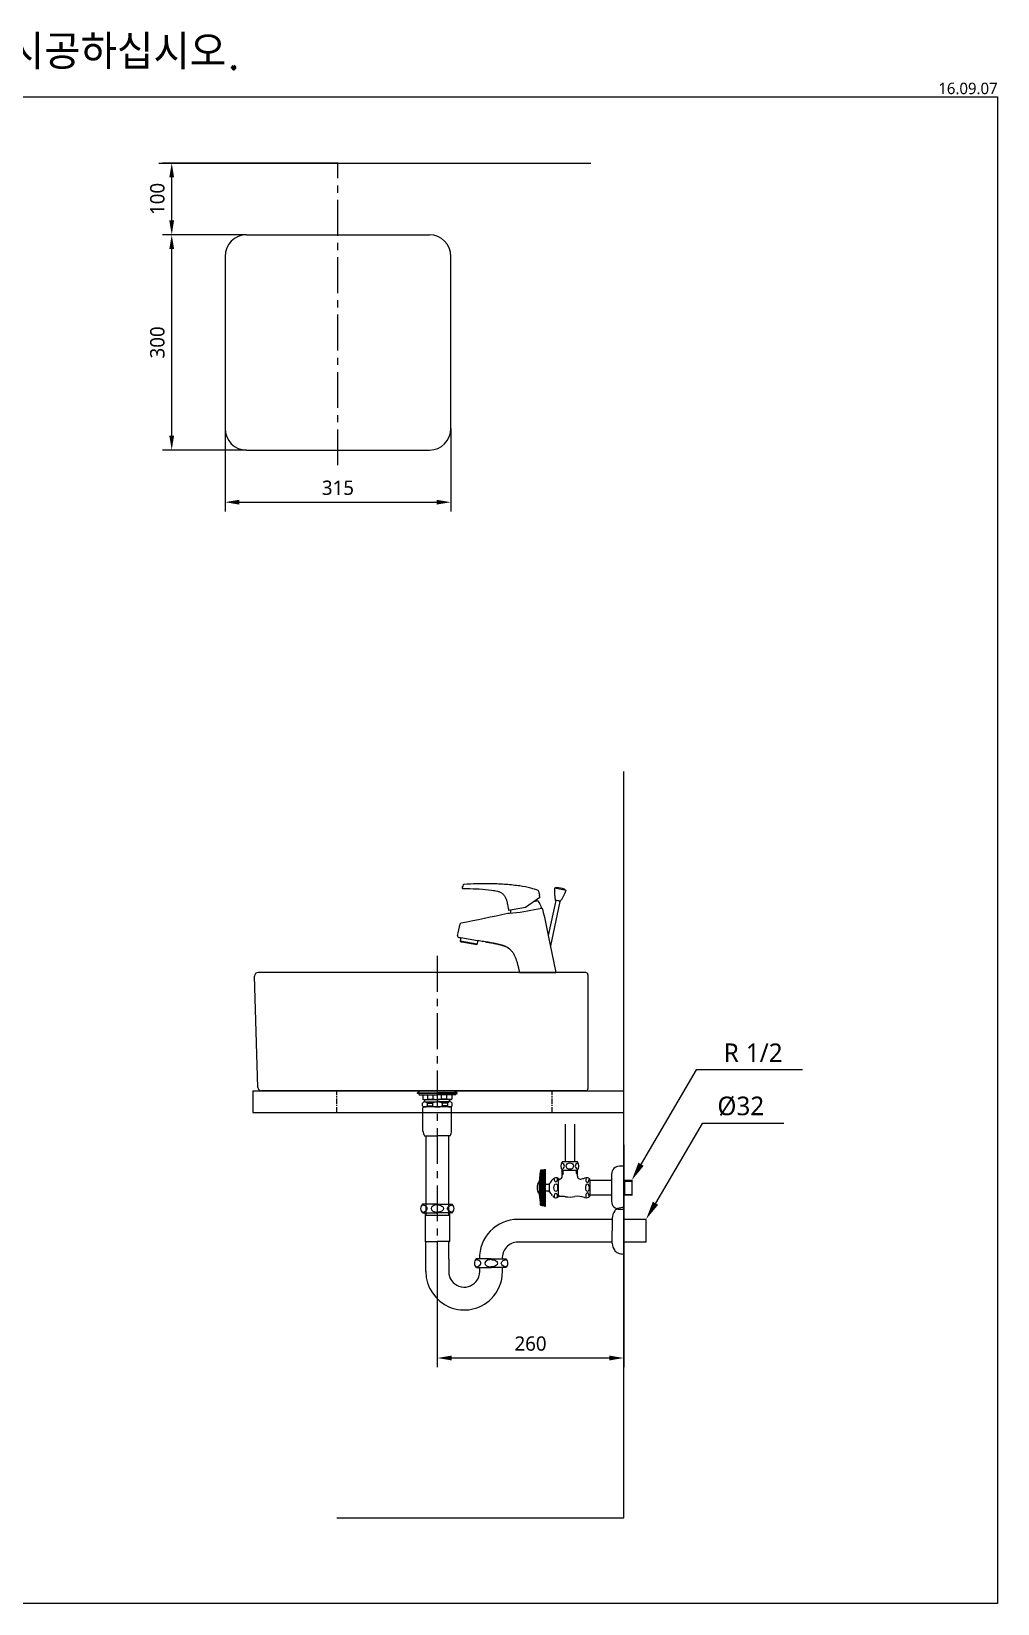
# Model space of a CAD drawing. Extents: x 0 to 3100, y 0 to 2191.
# Drawn here: x 1753 to 3100, y 0 to 2191 of the extents above; entities that cross this region are included whole.
import ezdxf

# ---------------------------------------------------------------- set-up
doc = ezdxf.new("R2010")
doc.units = 0
doc.header["$LTSCALE"] = 20
doc.header["$MEASUREMENT"] = 0
doc.linetypes.add('CENTER', pattern=[2, 1.25, -0.25, 0.25, -0.25])
doc.layers.get('0').update_dxf_attribs({"linetype": 'CONTINUOUS'})
doc.layers.get('DEFPOINTS').update_dxf_attribs({"linetype": 'CONTINUOUS'})
for name, color, linetype in [('1', 1, 'CONTINUOUS'), ('3', 3, 'CONTINUOUS'), ('4', 4, 'CONTINUOUS'), ('5', 5, 'CONTINUOUS'), ('6', 6, 'CONTINUOUS'), ('7', 7, 'CONTINUOUS'), ('CENTER', 2, 'CENTER')]:
    doc.layers.add(name, color=color, linetype=linetype)
doc.styles.add('GHS', font='romans', dxfattribs={"bigfont": 'ghs'})
doc.styles.get("Standard").update_dxf_attribs({"font": 'NanumGothic.ttf'})
doc.dimstyles.get("Standard").update_dxf_attribs({"dimtxt": 2.5, "dimasz": 2, "dimexe": 2, "dimexo": 1, "dimgap": 1.5, "dimtad": 1, "dimdec": 0, "dimlfac": 10, "dimrnd": 0.5, "dimzin": 0, "dimdsep": 46, "dimtxsty": 'Standard', "dimcen": 0, "dimclrt": 2, "dimadec": 0, "dimazin": 0, "dimtfac": 1, "dimtdec": 0, "dimtmove": 0, "dimatfit": 3, "dimfxl": 1, "dimtolj": 1, "dimtzin": 0, "dimarcsym": 0})

# ---------------------------------------------------------------- blocks, each defined once
blk = doc.blocks.new('*D46')
at = {"layer": '3', "color": 3, "lineweight": -2, "transparency": 16777216}
for p, q in [((2052.5, 1907.9), (1935.2, 1907.9)), ((1948.2, 1627.9), (1948.2, 1887.9)), ((2052.5, 1607.9), (1935.2, 1607.9))]:
    blk.add_line(p, q, dxfattribs=at)
at = {"layer": '3', "color": 3, "transparency": 16777216}
for points in [[(1944.8, 1887.9), (1951.5, 1887.9), (1948.2, 1907.9)], [(1944.8, 1627.9), (1951.5, 1627.9), (1948.2, 1607.9)]]:
    blk.add_solid(points, dxfattribs=at)
at = {"layer": 'DEFPOINTS', "color": 0, "transparency": 16777216}
for p in [(1948.2, 1907.9), (2052.5, 1907.9), (2052.5, 1607.9)]:
    blk.add_point(p, dxfattribs=at)
at = {"layer": '3', "color": 2, "transparency": 16777216, "insert": (1928.2, 1757.9), "char_height": 20, "attachment_point": 5, "rotation": 90}
blk.add_mtext('\\A1;300', dxfattribs=at)
blk = doc.blocks.new('*D47')
at = {"layer": '3', "color": 3, "lineweight": -2, "transparency": 16777216}
for p, q in [((2022.5, 1637.9), (2022.5, 1522.2)), ((2337.5, 1637.9), (2337.5, 1522.2)), ((2042.5, 1535.2), (2317.5, 1535.2))]:
    blk.add_line(p, q, dxfattribs=at)
at = {"layer": '3', "color": 3, "transparency": 16777216}
for points in [[(2042.5, 1538.5), (2042.5, 1531.8), (2022.5, 1535.2)], [(2317.5, 1538.5), (2317.5, 1531.8), (2337.5, 1535.2)]]:
    blk.add_solid(points, dxfattribs=at)
at = {"layer": 'DEFPOINTS', "color": 0, "transparency": 16777216}
for p in [(2022.5, 1637.9), (2337.5, 1637.9), (2337.5, 1535.2)]:
    blk.add_point(p, dxfattribs=at)
at = {"layer": '3', "color": 2, "transparency": 16777216, "insert": (2180, 1555.2), "char_height": 20, "attachment_point": 5}
blk.add_mtext('\\A1;315', dxfattribs=at)
blk = doc.blocks.new('A$C12E610A9')
at = {"color": 3}
for p, q in [((222.1, 194.4), (142, 57.5)), ((370.1, 194.4), (222.1, 194.4))]:
    blk.add_line(p, q, dxfattribs=at)
at = {"layer": '1', "color": 3}
blk.add_solid([(148.7, 60.5), (141.3, 64.9), (131.9, 40.2)], dxfattribs=at)
at = {"layer": '6'}
for p, q in [((39.4, 118.8), (39.4, 66)), ((52.1, 118.8), (52.1, 66)), ((52.1, 66), (35.2, 66)), ((56.2, 66), (52.1, 66)), ((4.8, 54), (4.8, 30)), ((5.4, 54.5), (6.2, 54.5)), ((6.2, 54.5), (6.7, 55)), ((6.2, 54.5), (6.2, 30)), ((6.7, 55), (6.7, 30)), ((6.7, 55), (9.9, 55)), ((6.7, 54.6), (10.2, 54.6)), ((6.7, 53.6), (10.2, 53.6)), ((6.7, 52.6), (10.2, 52.6)), ((6.7, 51.6), (10.2, 51.6)), ((6.7, 50.6), (10.2, 50.6)), ((6.7, 49.6), (10.2, 49.6)), ((6.7, 48.6), (10.2, 48.6)), ((6.7, 47.6), (10.2, 47.6)), ((6.7, 46.6), (10.2, 46.6)), ((6.7, 45.6), (10.2, 45.6)), ((6.7, 44.6), (10.2, 44.6)), ((10.2, 55.3), (10.2, 55.5)), ((10.2, 55.5), (11.7, 55.5)), ((10.2, 55.3), (10.2, 30)), ((11.7, 54.5), (11.7, 55.5)), ((11.7, 30), (11.7, 54.5)), ((56.2, 54), (35.2, 54)), ((35.2, 46.5), (35.2, 54)), ((36.5, 50), (35.2, 47.8)), ((36.5, 50), (35.2, 50)), ((36.5, 50), (36.5, 54)), ((55, 50), (55, 54)), ((55, 50), (56.2, 47.8)), ((56.2, 50), (55, 50)), ((56.2, 46.1), (56.2, 54)), ((103.9, 49), (103.9, 11)), ((120.9, 60), (114.9, 60)), ((120.9, 0), (120.9, 60)), ((4.8, 6), (4.8, 30)), ((6.2, 5.5), (6.2, 30)), ((6.7, 43.6), (10.2, 43.6)), ((6.7, 42.6), (10.2, 42.6)), ((6.7, 41.6), (10.2, 41.6)), ((6.7, 40.6), (10.2, 40.6)), ((6.7, 39.6), (10.2, 39.6)), ((6.7, 38.6), (10.2, 38.6)), ((6.7, 37.6), (10.2, 37.6)), ((6.7, 36.6), (10.2, 36.6)), ((6.7, 35.6), (10.2, 35.6)), ((6.7, 34.6), (10.2, 34.6)), ((6.7, 33.6), (10.2, 33.6)), ((6.7, 32.6), (10.2, 32.6)), ((6.7, 31.6), (10.2, 31.6)), ((6.7, 30.6), (10.2, 30.6)), ((6.7, 5), (6.7, 30)), ((6.7, 29.4), (10.2, 29.4)), ((6.7, 28.4), (10.2, 28.4)), ((6.7, 27.4), (10.2, 27.4)), ((6.7, 26.4), (10.2, 26.4)), ((6.7, 25.4), (10.2, 25.4)), ((6.7, 24.4), (10.2, 24.4)), ((6.7, 23.4), (10.2, 23.4)), ((6.7, 22.4), (10.2, 22.4)), ((10.2, 4.7), (10.2, 30)), ((16.8, 34.7), (11.7, 34.7)), ((11.7, 4.5), (11.7, 30)), ((16.8, 25.2), (11.7, 25.2)), ((16.8, 35.7), (16.8, 34.7)), ((16.8, 34.7), (16.8, 25.2)), ((16.8, 24.3), (16.8, 25.2)), ((21.7, 41.3), (21.2, 40.4)), ((29.8, 42), (29.8, 42.7)), ((29.8, 18), (29.8, 42)), ((30.7, 42), (29.8, 42)), ((30.7, 41.2), (29.8, 41.2)), ((30.7, 41.2), (32, 42.2)), ((30.7, 41.2), (30.7, 42)), ((73.7, 39.3), (73.7, 42)), ((103.9, 40.2), (73.7, 40.2)), ((73.7, 39.2), (73.7, 20.7)), ((131.9, 40.2), (120.9, 40.2)), ((120.9, 39.6), (120.9, 20.4)), ((122.4, 39.2), (121.4, 40.2)), ((122.4, 19.7), (122.4, 40.2)), ((122.4, 39.2), (132.9, 39.2)), ((132.9, 39.2), (131.9, 40.2)), ((132.7, 20.7), (132.7, 39.2)), ((5.4, 5.5), (6.2, 5.5)), ((6.2, 5.5), (6.7, 5)), ((6.7, 21.4), (10.2, 21.4)), ((6.7, 20.4), (10.2, 20.4)), ((6.7, 19.4), (10.2, 19.4)), ((6.7, 18.4), (10.2, 18.4)), ((6.7, 17.4), (10.2, 17.4)), ((6.7, 16.4), (10.2, 16.4)), ((6.7, 15.4), (10.2, 15.4)), ((6.7, 14.4), (10.2, 14.4)), ((6.7, 13.4), (10.2, 13.4)), ((6.7, 12.4), (10.2, 12.4)), ((6.7, 11.4), (10.2, 11.4)), ((6.7, 10.4), (10.2, 10.4)), ((6.7, 9.4), (10.2, 9.4)), ((6.7, 8.4), (10.2, 8.4)), ((6.7, 7.4), (10.2, 7.4)), ((6.7, 6.4), (10.2, 6.4)), ((6.7, 5.4), (10.2, 5.4)), ((6.7, 5), (9.9, 5)), ((10.2, 4.5), (10.2, 4.7)), ((10.2, 4.5), (11.7, 4.5)), ((21.7, 18.7), (21.2, 19.6)), ((30.7, 18.7), (29.8, 18.7)), ((33.5, 18), (29.8, 18)), ((29.8, 17.3), (29.8, 18)), ((30.7, 18.7), (32, 18)), ((30.7, 18), (30.7, 18.7)), ((73.7, 18), (73.7, 20.7)), ((103.9, 19.7), (73.7, 19.7)), ((73.7, 19.7), (73.7, 19.6)), ((73.7, 18), (73.7, 19.6)), ((131.9, 19.7), (120.9, 19.7)), ((121.4, 19.7), (122.4, 20.7)), ((122.4, 20.7), (132.9, 20.7)), ((131.9, 19.7), (132.9, 20.7)), ((114.9, 0), (120.9, 0))]:
    blk.add_line(p, q, dxfattribs=at)
for centre, radius, start, end in [((43.2, 60), 10, 143.1301, 216.8699), ((48.2, 60), 10, 323.1301, 36.8699), ((147.7, 30), 145, 170.5066, 178.0569), ((5.4, 53.8), 0.7, 90, 170.5066), ((9.9, 55.3), 0.3, 270, 0), ((26.4, 38.6), 5.36, 49.5694, 150), ((30.7, 46.5), 4.5, 270, 0), ((60.2, 46.1), 4, 180, 277.7117), ((68.8, 37), 7, 45.4871, 110.9661), ((114.9, 49), 11, 90, 180), ((14, 30), 14, 141.7859, 179.7527), ((14, 30.1), 14, 180.2473, 218.2141), ((147.7, 30), 145, 178.0569, 189.4934), ((9, 47.4), 14, 303.8098, 330), ((9, 12.6), 14, 30, 56.1902), ((57.5, 66.7), 24.8, 277.7117, 290.9661), ((5.4, 6.2), 0.7, 189.4934, 270), ((9.9, 4.7), 0.3, 0, 90), ((26.4, 21.4), 5.36, 210, 310.4306), ((33.5, -20), 38, 80.6952, 90), ((45.7, 55), 38, 260.6952, 280.7373), ((57.5, -6.7), 24.8, 69.0339, 100.7373), ((68.8, 23), 7, 249.0339, 314.5), ((114.9, 11), 11, 180, 270)]:
    blk.add_arc(centre, radius, start, end, dxfattribs=at)
for centre, major_axis, ratio, start_param, end_param in [((33, 60.2), (-5.23, 0), 0.866391, 1.800504, 4.443058), ((58.4, 60.2), (-5.23, 0), 0.866391, -1.317473, 1.357378), ((70.2, 42.5), (0, 5.22), 0.46009, 1.292018, 4.793095), ((26.1, 43.6), (0, 5.4), 0.478204, 1.649187, 4.692658), ((26.1, 16.7), (0, 5.4), 0.478204, 4.6817, 7.825213), ((70.2, 17.6), (0, 5.22), 0.46009, 4.613779, 8.15122)]:
    blk.add_ellipse(centre, major_axis=major_axis, ratio=ratio, start_param=start_param, end_param=end_param, dxfattribs=at)
for centre, major_axis, ratio in [((45.7, 60.2), (5.23, 0), 0.866391), ((26.1, 30), (0, -5.4), 0.478204), ((70.2, 30), (0, -5.22), 0.46009)]:
    blk.add_ellipse(centre, major_axis=major_axis, ratio=ratio, dxfattribs=at)
at = {"layer": '1', "color": 2, "insert": (301.4, 218.1), "char_height": 26, "attachment_point": 5}
blk.add_mtext('R{\\f??|b0|i0|c0|p49; }1/2', dxfattribs=at)
blk = doc.blocks.new('A$C60C84702')
at = {"layer": '4'}
for p, q in [((6.7, 147.4), (2.4, 147.4)), ((6.7, 147.4), (2.4, 147.4)), ((2.8, 135.4), (2.4, 135.4)), ((2.8, 135.4), (22.9, 135.4)), ((6.1, 135.4), (6.1, 95.6)), ((22.9, 147.4), (6.7, 147.4)), ((22.9, 147.4), (6.7, 147.4)), ((22.9, 147.4), (39.2, 147.4)), ((22.9, 147.4), (39.2, 147.4)), ((43.1, 135.4), (22.9, 135.4)), ((39.2, 147.4), (43.5, 147.4)), ((39.2, 147.4), (43.5, 147.4)), ((39.7, 135.4), (39.7, 95.6)), ((43.1, 135.4), (43.5, 135.4)), ((6.1, 95.6), (22.9, 95.6)), ((7.1, 53.4), (7.1, 93.9)), ((39.7, 95.6), (22.9, 95.6)), ((38.8, 70.8), (38.8, 93.9)), ((38.8, 70.8), (38.8, 53.4)), ((81.6, 71.1), (77.3, 71.1)), ((97.9, 71.1), (81.6, 71.1)), ((97.9, 71.1), (97.9, 71.1)), ((98, 71.1), (97.9, 71.1)), ((98, 71.1), (114.3, 71.1)), ((114.3, 71.1), (118.6, 71.1)), ((77.7, 59.1), (97.9, 59.1)), ((81.1, 59.1), (81.1, 58.4)), ((82.1, 53.4), (82.1, 56.8)), ((118.2, 59.1), (98, 59.1)), ((113.8, 53.4), (113.8, 59.1))]:
    blk.add_line(p, q, dxfattribs=at)
for points in [[(8.7, 141.4, 0.155217), (8.1, 143.2, 0.106747), (6.1, 145.1, 0.073043), (3.3, 146.2, 0.028511), (1.6, 146.6, 0.059523)], [(1.6, 136.2, 0.028511), (3.3, 136.5, 0.073043), (6.1, 137.6, 0.106747), (8.1, 139.5, 0.155217), (8.7, 141.4, 0.155217)], [(14.7, 143.1, 0.32729), (14.7, 139.6, 0.106373), (16.7, 137.8, 0.071219), (19.4, 136.8, 0.057537), (22.9, 136.4, 0.057537)], [(22.9, 146.4, 0.057537), (19.4, 146, 0.071219), (16.7, 144.9, 0.106373), (14.7, 143.1, 0.159483)], [(22.9, 146.4, 0.057537), (19.4, 146, 0.071219), (16.7, 144.9, 0.106373), (14.7, 143.1, 0.159483)], [(22.9, 146.4, -0.057537), (26.5, 146, -0.071219), (29.2, 144.9, -0.106373), (31.2, 143.1, -0.159483)], [(22.9, 146.4, -0.057537), (26.5, 146, -0.071219), (29.2, 144.9, -0.106373), (31.2, 143.1, -0.159483)], [(31.2, 143.1, -0.32729), (31.2, 139.6, -0.106373), (29.2, 137.8, -0.071219), (26.5, 136.8, -0.057537), (22.9, 136.4, -0.057537)], [(37.1, 141.4, -0.155217), (37.7, 143.2, -0.106747), (39.8, 145.1, -0.073043), (42.5, 146.2, -0.028511), (44.3, 146.6, -0.059523)], [(44.3, 136.2, -0.028511), (42.5, 136.5, -0.073043), (39.8, 137.6, -0.106747), (37.7, 139.5, -0.155217), (37.1, 141.4, -0.155217)], [(83.7, 65.1, 0.155217), (83.1, 66.9, 0.106747), (81, 68.8, 0.073043), (78.2, 69.9, 0.028511), (76.5, 70.3, 0.059523)], [(89.6, 66.8, 0.32729), (89.6, 63.3, 0.106373), (91.6, 61.5, 0.071219), (94.3, 60.5, 0.057537), (97.9, 60.1, 0.057537)], [(97.9, 70.1, 0.05879), (94.3, 69.7, 0.071219), (91.6, 68.6, 0.106373), (89.6, 66.8, 0.159483)], [(97.9, 70.1, -0.05879), (101.6, 69.7, -0.071219), (104.3, 68.6, -0.106373), (106.3, 66.8, -0.159483)], [(106.3, 66.8, -0.32729), (106.3, 63.3, -0.106373), (104.3, 61.5, -0.071219), (101.6, 60.5, -0.057537), (98, 60.1, -0.057537)], [(112.2, 65.1, -0.155217), (112.8, 66.9, -0.106747), (114.9, 68.8, -0.073043), (117.6, 69.9, -0.028511), (119.4, 70.3, -0.059523)], [(76.5, 59.9, 0.028511), (78.2, 60.2, 0.073043), (81, 61.3, 0.106747), (83.1, 63.2, 0.155217), (83.7, 65.1, 0.155217)], [(119.4, 59.9, -0.028511), (117.6, 60.2, -0.073043), (114.9, 61.3, -0.106747), (112.8, 63.2, -0.155217), (112.2, 65.1, -0.155217)]]:
    blk.add_lwpolyline(points, format="xyb", dxfattribs=at)
for centre, radius, start, end in [((7.7, 141.4), 8, 131.4096, 228.5904), ((38.2, 141.4), 8, 311.4096, 48.5904), ((135.2, 72.9), 53.4, 90, 181.9326), ((7.1, 95.6), 1, 180, 238.7026), ((6.1, 93.9), 0.925, 0, 58.7026), ((39.7, 93.9), 0.925, 121.2974, 180), ((38.7, 95.6), 1, 301.2974, 0), ((135.2, 72.9), 21.6, 90, 184.7747), ((82.6, 65.1), 8, 131.4096, 228.5904), ((113.3, 65.1), 8, 311.4096, 48.5904), ((60.4, 53.4), 53.4, 180, 314.9403), ((60.4, 53.4), 21.6, 180, 320.796), ((60.4, 53.4), 21.6, 320.796, 0), ((65.1, 47.8), 19.2, 28.0637, 33.4561), ((60.4, 53.4), 53.4, 314.9403, 0)]:
    blk.add_arc(centre, radius, start, end, dxfattribs=at)
blk = doc.blocks.new('A$C7012546D')
at = {"layer": '4'}
for p, q in [((0, 49.9), (0, 32.5)), ((16, 65), (16, 0)), ((47.1, 48.4), (16, 48.4)), ((47.1, 16.6), (47.1, 48.4)), ((0, 15.1), (0, 32.5)), ((47.1, 16.6), (16, 16.6))]:
    blk.add_line(p, q, dxfattribs=at)
for centre, radius, start, end in [((20, 49), 20, 146.2077, 177.4359), ((11.3, 54.1), 10, 111.1927, 142.8035), ((17.5, 35), 30, 92.866, 109.0071), ((20, 16), 20, 182.5641, 213.7923), ((11.3, 10.9), 10, 217.1965, 248.8073), ((17.5, 30), 30, 250.9929, 267.134)]:
    blk.add_arc(centre, radius, start, end, dxfattribs=at)
blk = doc.blocks.new('*D54')
at = {"layer": '3', "color": 3, "lineweight": -2, "transparency": 16777216}
for p, q in [((2578.6, 639.6), (2578.6, 329.3)), ((2318.6, 504.8), (2318.6, 329.3)), ((2338.6, 342.3), (2558.6, 342.3))]:
    blk.add_line(p, q, dxfattribs=at)
at = {"layer": '3', "color": 3, "transparency": 16777216}
for points in [[(2338.6, 345.6), (2338.6, 338.9), (2318.6, 342.3)], [(2558.6, 345.6), (2558.6, 338.9), (2578.6, 342.3)]]:
    blk.add_solid(points, dxfattribs=at)
at = {"layer": 'DEFPOINTS', "color": 0, "transparency": 16777216}
for p in [(2578.6, 639.6), (2318.6, 504.8), (2578.6, 342.3)]:
    blk.add_point(p, dxfattribs=at)
at = {"layer": '3', "color": 2, "transparency": 16777216, "insert": (2448.6, 362.3), "char_height": 20, "attachment_point": 5}
blk.add_mtext('\\A1;260', dxfattribs=at)
blk = doc.blocks.new('*D59')
at = {"layer": '3', "color": 3, "lineweight": -2, "transparency": 16777216}
for p, q in [((2180, 2007.9), (1935.2, 2007.9)), ((1948.2, 1927.9), (1948.2, 1987.9)), ((2052.5, 1907.9), (1935.2, 1907.9))]:
    blk.add_line(p, q, dxfattribs=at)
at = {"layer": '3', "color": 3, "transparency": 16777216}
for points in [[(1944.8, 1987.9), (1951.5, 1987.9), (1948.2, 2007.9)], [(1944.8, 1927.9), (1951.5, 1927.9), (1948.2, 1907.9)]]:
    blk.add_solid(points, dxfattribs=at)
at = {"layer": 'DEFPOINTS', "color": 0, "transparency": 16777216}
for p in [(1948.2, 2007.9), (2180, 2007.9), (2052.5, 1907.9)]:
    blk.add_point(p, dxfattribs=at)
at = {"layer": '3', "color": 2, "transparency": 16777216, "insert": (1928.2, 1957.9), "char_height": 20, "attachment_point": 5, "rotation": 90}
blk.add_mtext('\\A1;100', dxfattribs=at)

msp = doc.modelspace()

# ---------------------------------------------------------------- linework, layer by layer
at = {"color": 7}
for p, q in [((2052.5, 1907.85283), (2307.5, 1907.85283)), ((2022.5, 1877.85283), (2022.5, 1637.85283)), ((2337.5, 1637.85283), (2337.5, 1877.85283)), ((2052.5, 1607.85283), (2307.5, 1607.85283)), ((2525.60852, 879.54917, 44.71601), (2068.60852, 879.54917, 44.71601)), ((2528.60852, 876.54917, 44.71601), (2528.60852, 717.54917, 44.71601)), ((2068.45708, 719.39292, 44.71601), (2063.61097, 874.39292, 44.71601)), ((2525.60852, 714.54917, 44.71601), (2073.45464, 714.54917, 44.71601))]:
    msp.add_line(p, q, dxfattribs=at)
at = {"color": 2, "linetype": 'CENTER', "ltscale": 2}
msp.add_line((2318.60852, 902.79917, 44.71601), (2318.60852, 504.83848, 44.71601), dxfattribs=at)
at = {"color": 3}
for p, q in [((2688.05048, 669.31501, 44.71601), (2619.80555, 552.75302, 44.71601)), ((2802.05959, 669.31501, 44.71601), (2688.05048, 669.31501, 44.71601))]:
    msp.add_line(p, q, dxfattribs=at)
at = {"color": 7}
for centre, radius, start, end in [((2052.5, 1877.85283), 30, 90, 180), ((2307.5, 1877.85283), 30, 0, 90), ((2052.5, 1637.85283), 30, 180, 270), ((2307.5, 1637.85283), 30, 270, 0), ((2068.60852, 874.54917, 44.71601), 5, 90, 181.79078466), ((2525.60852, 876.54917, 44.71601), 3, 0, 90), ((2073.45464, 719.54917, 44.71601), 5, 181.79078466, 270), ((2525.60852, 717.54917, 44.71601), 3, 270, 0)]:
    msp.add_arc(centre, radius, start, end, dxfattribs=at)
at = {"layer": '1'}
for p, q in [((2578.60852, 119.64281, 44.71601), (2578.60852, 1159.64281, 44.71601)), ((2178.60852, 119.64281, 44.71601), (2578.60852, 119.64281, 44.71601))]:
    msp.add_line(p, q, dxfattribs=at)
at = {"layer": '1', "color": 3}
msp.add_solid([(2626.57661, 555.74141, 44.71601), (2619.09753, 560.12027, 44.71601), (2609.70047, 535.4936, 44.71601)], dxfattribs=at)
at = {"layer": '3'}
for p, q in [((2295.27517, 714.54917, 53.97006), (2291.10852, 712.04918, 53.97006)), ((2291.10852, 711.04918, 53.97006), (2291.10852, 712.04918, 53.97006)), ((2291.10852, 712.04918, 53.97006), (2318.60852, 712.04918, 53.97006)), ((2301.10852, 711.04918, 53.97006), (2291.10852, 711.04918, 53.97006)), ((2292.9164, 711.04918, 53.97006), (2292.9164, 709.74918, 53.97006)), ((2293.4164, 709.24918, 53.97006), (2298.4164, 709.24918, 53.97006)), ((2298.4164, 709.24918, 53.97006), (2298.4164, 703.12653, 53.97006)), ((2298.4164, 709.24918, 53.97006), (2318.60852, 709.24918, 53.97006)), ((2299.4164, 702.54918, 53.97006), (2298.4164, 703.12653, 53.97006)), ((2299.4164, 702.54918, 53.97006), (2300.8164, 702.54918, 53.97006)), ((2300.8164, 702.54918, 53.97006), (2318.60852, 702.54918, 53.97006)), ((2336.10852, 711.04918, 53.97006), (2301.10852, 711.04918, 53.97006)), ((2301.10852, 699.13794, 53.97006), (2301.10852, 702.54918, 53.97006)), ((2305.19118, 703.12653, 53.97006), (2305.19118, 709.24918, 53.97006)), ((2305.19118, 703.12653, 53.97006), (2312.59184, 703.12653, 53.97006)), ((2312.59184, 703.12653, 53.97006), (2312.59184, 709.24918, 53.97006)), ((2346.10852, 712.04918, 53.97006), (2318.60852, 712.04918, 53.97006)), ((2338.80065, 709.24918, 53.97006), (2318.60852, 709.24918, 53.97006)), ((2336.40065, 702.54918, 53.97006), (2318.60852, 702.54918, 53.97006)), ((2324.62521, 703.12653, 53.97006), (2324.62521, 709.24918, 53.97006)), ((2332.02587, 703.12653, 53.97006), (2324.62521, 703.12653, 53.97006)), ((2332.02587, 703.12653, 53.97006), (2332.02587, 709.24918, 53.97006)), ((2336.10852, 711.04918, 53.97006), (2346.10852, 711.04918, 53.97006)), ((2336.10852, 699.13794, 53.97006), (2336.10852, 702.54918, 53.97006)), ((2337.80065, 702.54918, 53.97006), (2336.40065, 702.54918, 53.97006)), ((2337.80065, 702.54918, 53.97006), (2338.80065, 703.12653, 53.97006)), ((2343.80065, 709.24918, 53.97006), (2338.80065, 709.24918, 53.97006)), ((2338.80065, 709.24918, 53.97006), (2338.80065, 703.12653, 53.97006)), ((2341.94188, 714.54917, 53.97006), (2346.10852, 712.04918, 53.97006)), ((2344.30065, 711.04918, 53.97006), (2344.30065, 709.74918, 53.97006)), ((2346.10852, 711.04918, 53.97006), (2346.10852, 712.04918, 53.97006)), ((2297.86483, 693.58696, 53.97006), (2297.86483, 697.70021, 53.97006)), ((2298.60852, 658.54124, 53.97006), (2298.60852, 691.14359, 53.97006)), ((2318.60852, 692.14359, 53.97006), (2299.60852, 692.14359, 53.97006)), ((2301.25222, 699.14359, 53.97006), (2318.36483, 699.14359, 53.97006)), ((2304.63961, 697.70021, 53.97006), (2304.63961, 693.58696, 53.97006)), ((2304.63961, 697.70021, 53.97006), (2312.04027, 697.70021, 53.97006)), ((2304.63961, 693.58696, 53.97006), (2312.04027, 693.58696, 53.97006)), ((2312.04027, 697.70021, 53.97006), (2312.04027, 693.58696, 53.97006)), ((2335.96483, 692.14359, 53.97006), (2318.60852, 692.14359, 53.97006)), ((2335.96483, 699.14359, 53.97006), (2318.85222, 699.14359, 53.97006)), ((2332.57744, 697.70021, 53.97006), (2325.17678, 697.70021, 53.97006)), ((2325.17678, 697.70021, 53.97006), (2325.17678, 693.58696, 53.97006)), ((2332.57744, 693.58696, 53.97006), (2325.17678, 693.58696, 53.97006)), ((2332.57744, 697.70021, 53.97006), (2332.57744, 693.58696, 53.97006)), ((2335.40852, 692.14359, 53.97006), (2335.96483, 692.14359, 53.97006)), ((2335.96483, 692.14359, 53.97006), (2336.36483, 692.14359, 53.97006)), ((2337.60852, 692.14359, 53.97006), (2336.10852, 692.14359, 53.97006)), ((2338.60852, 658.54124, 53.97006), (2338.60852, 691.14359, 53.97006)), ((2339.35222, 693.58696, 53.97006), (2339.35222, 697.70021, 53.97006)), ((2300.60853, 652.14359, 53.97006), (2318.60852, 652.14359, 53.97006)), ((2302.73352, 652.14359, 53.97006), (2302.73352, 541.14359, 53.97006)), ((2336.60852, 652.14359, 53.97006), (2318.60852, 652.14359, 53.97006)), ((2334.48352, 541.14359, 53.97006), (2334.48352, 652.14359, 53.97006)), ((2302.73352, 541.14359, 53.97006), (2334.48352, 541.14359, 53.97006))]:
    msp.add_line(p, q, dxfattribs=at)
for centre, radius, start, end in [((2293.4164, 709.74918, 53.97006), 0.5, 180, 270), ((2301.80379, 712.72839, 53.97006), 10.18185, 250.56792502, 289.43207498), ((2318.41638, 732.00151, 53.97006), 29.45658, 258.59556617, 270.3737354), ((2318.80067, 732.00151, 53.97006), 29.45658, 269.6262646, 281.40443383), ((2335.41326, 712.72839, 53.97006), 10.18185, 250.56792502, 289.43207498), ((2343.80065, 709.74918, 53.97006), 0.5, 270, 0), ((2301.25222, 694.43579, 53.97006), 4.70435, 43.94093732, 136.05906268), ((2301.25222, 696.85139, 53.97006), 4.70435, 223.94093732, 316.05906268), ((2299.60852, 691.14359, 53.97006), 1, 90, 180), ((2318.14263, 685.53911, 53.97006), 13.60629, 89.06429532, 116.64718661), ((2318.14263, 705.74807, 53.97006), 13.60629, 243.35281339, 270.93570468), ((2319.07442, 685.53911, 53.97006), 13.60629, 63.35281339, 90.93570468), ((2319.07442, 705.74807, 53.97006), 13.60629, 269.06429532, 296.64718661), ((2335.96483, 694.43579, 53.97006), 4.70435, 43.94093732, 136.05906268), ((2335.96483, 696.85139, 53.97006), 4.70435, 223.94093732, 316.05906268), ((2337.60852, 691.14359, 53.97006), 1, 0, 90), ((2311.59693, 659.09017, 53.97006), 13, 182.42004342, 212.30000816), ((2325.62012, 659.09017, 53.97006), 13, 327.69999184, 357.57995658)]:
    msp.add_arc(centre, radius, start, end, dxfattribs=at)
at = {"layer": '4'}
for p, q in [((2562.62855, 535.4936, 44.71601), (2430.83755, 535.4936, 44.71601)), ((2562.62855, 503.7436, 44.71601), (2430.83755, 503.7436, 44.71601))]:
    msp.add_line(p, q, dxfattribs=at)
at = {"layer": '5'}
for p, q in [((1930.3283, 2007.85283), (2532.87347, 2007.85283)), ((2061.10852, 714.54917, 44.71601), (2578.60852, 714.54917, 44.71601)), ((2061.10852, 714.54917, 44.71601), (2061.10852, 684.54917, 44.71601)), ((2061.10852, 684.54917, 44.71601), (2578.60852, 684.54917, 44.71601))]:
    msp.add_line(p, q, dxfattribs=at)
at = {"layer": '5', "color": 1, "linetype": 'CENTER', "ltscale": 0.3}
for p, q in [((2178.60852, 684.54917, 44.71601), (2178.60852, 714.54917, 44.71601)), ((2478.60852, 684.54917, 44.71601), (2478.60852, 714.54917, 44.71601))]:
    msp.add_line(p, q, dxfattribs=at)
at = {"layer": '5', "color": 212}
msp.add_lwpolyline([(0, 2100), (3100, 2100), (3100, 0), (0, 0)], close=True, dxfattribs=at)
at = {"layer": '7'}
for p, q in [((2460.80456, 989.5666, 44.71601), (2461.15186, 987.59695, 44.71601)), ((2485.02741, 998.14274, 44.71601), (2482.02563, 997.24728, 44.71601)), ((2498.16507, 993.81673, 44.71601), (2482.02563, 997.24728, 44.71601)), ((2485.02741, 998.14274, 44.71601), (2485.05773, 998.1363, 44.71601)), ((2495.75671, 995.86216, 44.71601), (2495.78703, 995.85571, 44.71601)), ((2495.78703, 995.85571, 44.71601), (2498.16507, 993.81673, 44.71601)), ((2441.58686, 970.33734, 44.71601), (2418.09188, 966.19454, 44.71601)), ((2461.65185, 984.387, 44.71601), (2441.58686, 970.33734, 44.71601)), ((2458.95613, 979.39103, 44.71601), (2453.0227, 978.34481, 44.71601)), ((2459.21419, 968.26684, 44.71601), (2464.55254, 969.20813, 44.71601)), ((2483.73037, 980.01631, 44.71601), (2473.38304, 931.33598, 44.71601)), ((2489.59925, 978.76884, 44.71601), (2476.39367, 916.64146, 44.71601)), ((2490.27879, 978.93721, 44.71601), (2483.17806, 980.44652, 44.71601)), ((2483.56519, 980.05141, 44.71601), (2484.70851, 979.80839, 44.71601)), ((2488.6211, 978.97675, 44.71601), (2484.70851, 979.80839, 44.71601)), ((2488.6211, 978.97675, 44.71601), (2489.76442, 978.73373, 44.71601)), ((2351.20505, 928.13724, 44.71601), (2350.33804, 923.22015, 44.71601)), ((2373.97343, 919.05259, 44.71601), (2350.33804, 923.22015, 44.71601)), ((2351.22259, 922.47792, 44.71601), (2350.33804, 923.22015, 44.71601)), ((2374.84304, 923.98441, 44.71601), (2351.20505, 928.13724, 44.71601)), ((2351.22259, 922.47792, 44.71601), (2352.94662, 922.17393, 44.71601)), ((2371.16495, 918.96154, 44.71601), (2352.946, 922.17403, 44.71601)), ((2370.7363, 918.83404, 44.71601), (2353.3052, 921.90761, 44.71601)), ((2374.84304, 923.98441, 44.71601), (2373.97343, 919.05259, 44.71601)), ((2375.33544, 923.89759, 44.71601), (2374.84304, 923.98441, 44.71601)), ((2473.38304, 931.33598, 44.71601), (2483.99318, 879.54917, 44.71601)), ((2371.16439, 918.96164, 44.71601), (2372.88836, 918.65766, 44.71601)), ((2372.88836, 918.65766, 44.71601), (2373.97343, 919.05259, 44.71601)), ((2433.22387, 879.54917, 44.71601), (2483.99318, 879.54917, 44.71601))]:
    msp.add_line(p, q, dxfattribs=at)
at = {"layer": '7', "extrusion": (0, 1, 0)}
msp.add_line((2298.10852, 714.54917, 44.71601), (2339.10852, 714.54917, 44.71601), dxfattribs=at)
msp.add_line((2298.10852, 714.54917, 44.71601), (2339.10852, 714.54917, 44.71601), dxfattribs=at)
at = {"layer": '7'}
for centre, radius, start, end in [((2354.61597, 997.99505, 44.71601), 1.5, 154.29715092, 270.80519196), ((2356.15565, 1000.98747, 44.71601), 1.5, 93.6965533, 151.31407692), ((2458.62098, 992.37729, 44.71601), 1.5, 12.94405112, 66.19217824), ((2551.93068, 993.60242, 44.71601), 70, 177.01529003, 190.83267111), ((2480.07401, 948.38529, 44.71601), 50, 71.72041936, 84.27958064), ((2432.82114, 1018.91993, 44.71601), 70, 325.16732889, 338.98470997), ((2455.71628, 964.00862, 44.71601), 35, 175.63045337, 182.55854607), ((2459.04296, 978.89862, 44.71601), 0.5, 34.09768125, 100), ((2430.47409, 959.55774, 44.71601), 35, 15.8808893, 34.09768125), ((2463.48544, 967.5166, 44.71601), 2, 12.54192289, 57.75421194), ((2483.66915, 980.54049, 44.71601), 0.5, 190.83267111, 258), ((2489.86838, 979.2228, 44.71601), 0.5, 258, 325.16732889), ((2352.31142, 946.68226, 44.71601), 2, 103.78216544, 164.22896097), ((2348.78634, 930.57291, 44.71601), 2, 167.64464935, 258.98311175), ((2353.39202, 922.40002, 44.71601), 0.5, 206.86989765, 260), ((2370.82312, 919.32644, 44.71601), 0.5, 260, 313.13010235)]:
    msp.add_arc(centre, radius, start, end, dxfattribs=at)
for points in [[(2354.8398, 1001.70746, 44.71601), (2353.26443, 998.64559, 44.71601)], [(2354.63705, 996.49495, 44.71601), (2359.74046, 996.5328, 44.71601), (2377.09731, 996.06151, 44.71601), (2394.37938, 994.33264, 44.71601), (2402.30992, 992.98513, 44.71601)], [(2459.22649, 993.74964, 44.71601), (2449.1409, 997.15378, 44.71601), (2433.58411, 1000.20687, 44.71601), (2414.78285, 1002.25237, 44.71601), (2394.24879, 1003.2623, 44.71601), (2373.66149, 1003.26121, 44.71601), (2356.05893, 1002.48454, 44.71601)], [(2402.31013, 992.98599, 44.71601), (2404.42959, 992.41985, 44.71601), (2406.45343, 991.56823, 44.71601), (2408.34177, 990.44743, 44.71601), (2410.0588, 989.07869, 44.71601), (2411.57222, 987.48777, 44.71601), (2412.85361, 985.70454, 44.71601), (2413.87877, 983.76263, 44.71601), (2414.62792, 981.70028, 44.71601)], [(2460.80456, 989.5666, 44.71601), (2460.44547, 991.13395, 44.71601), (2460.08286, 992.71329, 44.71601)], [(2461.59621, 984.62902, 44.71601), (2461.43695, 985.38914, 44.71601), (2461.31586, 986.10216, 44.71601), (2461.2334, 986.718, 44.71601), (2461.1839, 987.19344, 44.71601), (2461.15912, 987.49404, 44.71601), (2461.15186, 987.59695, 44.71601)], [(2414.62809, 981.70081, 44.71601), (2415.39766, 978.884, 44.71601), (2416.862, 972.64097, 44.71601), (2418.06893, 966.32806, 44.71601), (2418.09188, 966.19454, 44.71601)], [(2416.72433, 962.18229, 44.71601), (2416.98544, 962.19681, 44.71601), (2417.77341, 962.24274, 44.71601), (2419.09776, 962.32699, 44.71601), (2459.21419, 968.26684, 44.71601)], [(2351.83496, 948.62468, 44.71601), (2416.72433, 962.18229, 44.71601)], [(2350.70219, 928.16471, 44.71601), (2350.9007, 928.15453, 44.71601), (2351.20508, 928.13723, 44.71601)], [(2385.68649, 922.27534, 44.71601), (2376.97715, 923.64151, 44.71601), (2375.33544, 923.89759, 44.71601)], [(2385.68649, 922.27535, 44.71601), (2391.78574, 921.27244, 44.71601), (2397.78461, 920.19168, 44.71601), (2402.84363, 919.14374, 44.71601)], [(2402.84363, 919.14373, 44.71601), (2399.13748, 919.92706, 44.71601), (2395.04582, 920.70117, 44.71601), (2390.5617, 921.4794, 44.71601), (2385.68649, 922.27534, 44.71601)], [(2402.84362, 919.14369, 44.71601), (2407.96642, 917.83992, 44.71601), (2412.77339, 916.20713, 44.71601), (2416.88078, 914.20591, 44.71601), (2419.29167, 912.51122, 44.71601)], [(2419.29227, 912.51196, 44.71601), (2417.82816, 913.60309, 44.71601), (2415.44136, 915.00278, 44.71601), (2412.91431, 916.15034, 44.71601), (2410.35881, 917.09261, 44.71601), (2407.83675, 917.87745, 44.71601), (2405.35022, 918.54745, 44.71601), (2402.84363, 919.14373, 44.71601)], [(2419.29167, 912.51122, 44.71601), (2419.94443, 911.95325, 44.71601)], [(2419.94488, 911.95299, 44.71601), (2419.29227, 912.51196, 44.71601)], [(2419.94488, 911.95299, 44.71601), (2422.91262, 908.70112, 44.71601), (2425.29857, 904.96059, 44.71601), (2427.21181, 900.94631, 44.71601), (2428.76992, 896.80996, 44.71601), (2430.07319, 892.63168, 44.71601), (2431.19426, 888.4458, 44.71601), (2432.18886, 884.25267, 44.71601), (2433.11785, 880.01809, 44.71601)]]:
    msp.add_spline(points, degree=3, dxfattribs=at)
for points in [[(2461.65185, 984.387, 44.71601), (2461.6333, 984.46767, 44.71601), (2461.61475, 984.54834, 44.71601), (2461.59621, 984.62902, 44.71601)], [(2465.43771, 967.95091, 44.71601), (2468.08616, 955.74593, 44.71601), (2470.7346, 943.54096, 44.71601), (2473.38304, 931.33598, 44.71601)], [(2346.83266, 931.00086, 44.71601), (2348.01734, 936.40919, 44.71601), (2349.20203, 941.81752, 44.71601), (2350.38671, 947.22585, 44.71601)]]:
    msp.add_open_spline(points, degree=3, dxfattribs=at)
msp.add_open_spline([(2348.40415, 928.60977, 44.71601), (2348.75903, 928.54068, 44.71601), (2349.52491, 928.39166, 44.71601), (2350.29105, 928.24397, 44.71601), (2350.70219, 928.16471, 44.71601)], degree=3, knots=[0.1733173775, 0.1733173775, 0.1733173775, 0.1733173775, 1.2579498776, 2.5140581887, 2.5140581887, 2.5140581887, 2.5140581887], dxfattribs=at)
at = {"layer": 'CENTER', "color": 2, "linetype": 'CENTER', "ltscale": 2}
msp.add_line((2180, 1586.60616), (2180, 2007.85283), dxfattribs=at)

# ---------------------------------------------------------------- block references
at = {"layer": '1'}
for name, p in [('A$C12E610A9', (2457.7386, 549.61861, 44.71601)), ('A$C60C84702', (2295.67604, 409.24361, 44.71601)), ('A$C7012546D', (2562.62855, 487.1186, 44.71601))]:
    msp.add_blockref(name, p, dxfattribs=at)

# ---------------------------------------------------------------- texts
at = {"style": 'GHS'}
msp.add_text('*주의: 카운터 설치부 도기 허용차는 ±3%%%이므로 실측 확인 후 시공하십시오.', height=48, dxfattribs=at).set_placement((116.77825, 2138.69588))
at = {"insert": (3017.34948, 2119.92214), "char_height": 16, "width": 92, "attachment_point": 1, "style": 'GHS'}
msp.add_mtext('{\\fNanumGothic|b0|i0|c0|p50;16.09.07}', dxfattribs=at)
at = {"layer": '1', "color": 2, "insert": (2741.93141, 693.09229, 44.71601), "char_height": 26, "attachment_point": 5}
msp.add_mtext('%%C32', dxfattribs=at)

# ---------------------------------------------------------------- dimensions: what is measured, and where the dimension line sits
at = {"layer": '3'}
for base, p1, p2, picture, middle in [((1948.15466, 2007.85283), (2052.5, 1907.85283), (2180, 2007.85283), '*D59', (1928.15466, 1957.85283)), ((1948.15466, 1907.85283), (2052.5, 1607.85283), (2052.5, 1907.85283), '*D46', (1928.15466, 1757.85283))]:
    dim = msp.add_linear_dim(base=base, p1=p1, p2=p2, angle=90, dimstyle='Standard', override={"dimtxt": 20, "dimasz": 20, "dimexe": 13, "dimexo": 0, "dimgap": 10, "dimdec": 4, "dimlfac": 1, "dimzin": 8, "dimclrd": 3, "dimclre": 3, "dimtdec": 4}, dxfattribs=at)
    dim.commit()
    dim.dimension.update_dxf_attribs({"geometry": picture, "text_midpoint": middle})
for base, p1, p2, picture, middle in [((2337.5, 1535.1555), (2022.5, 1637.85283), (2337.5, 1637.85283), '*D47', (2180, 1555.1555)), ((2578.60852, 342.25635, 44.71601), (2318.60852, 504.83848, 44.71601), (2578.60852, 639.64281, 44.71601), '*D54', (2448.60852, 362.25635, 44.71601))]:
    dim = msp.add_linear_dim(base=base, p1=p1, p2=p2, dimstyle='Standard', override={"dimtxt": 20, "dimasz": 20, "dimexe": 13, "dimexo": 0, "dimgap": 10, "dimdec": 4, "dimlfac": 1, "dimzin": 8, "dimclrd": 3, "dimclre": 3, "dimtdec": 4}, dxfattribs=at)
    dim.commit()
    dim.dimension.update_dxf_attribs({"geometry": picture, "text_midpoint": middle})

doc.saveas('drawing.dxf')
